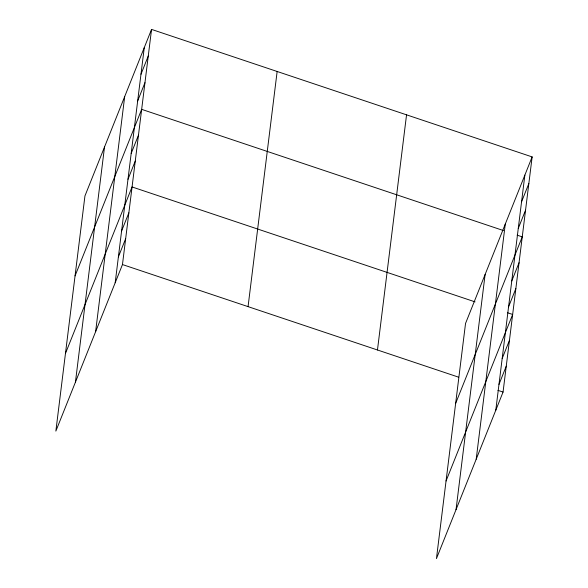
<?xml version="1.0" encoding="UTF-8"?>
<svg xmlns="http://www.w3.org/2000/svg" width="588" height="588" viewBox="0 0 588 588"><rect width="100%" height="100%" fill="white"/><g stroke="black" fill="none" stroke-linecap="round" stroke-linejoin="round"><path stroke-width="0.88" d="M75.433 382.141L104.517 146.985M95.609 331.706L124.693 96.55M115.189 282.755L144.273 47.599M151.55 29.4L84.944 195.936L55.86 431.092L122.466 264.556L151.55 29.4L532.14 156.908L503.056 392.064L436.45 558.6L465.534 323.444L532.14 156.908M248.062 306.635L277.146 71.479M377.467 349.985L406.551 114.829M456.031 509.649L485.115 274.493M476.199 459.213L505.283 224.057M495.78 410.262L524.864 175.106M140.973 74.25L148.257 56.051M137.68 100.901L144.957 82.702M75.051 275.89L141.664 109.353L503.46 230.562M131.183 153.417L138.459 135.218M127.986 179.289L135.262 161.09M65.452 353.491L132.065 186.955L475.06 301.872M121.584 231.018L128.868 212.819M118.386 256.89L125.663 238.684M521.571 201.757L528.847 183.559M518.271 228.409L525.547 210.21M455.641 403.397L522.254 236.861L517.124 235.149M511.773 280.932L519.057 262.733M508.576 306.796L515.852 288.598M446.049 480.999L512.655 314.462L507.532 312.75M502.181 358.533L509.458 340.334M498.977 384.398L506.261 366.199M122.466 264.556L458.633 377.18M497.933 390.351L503.056 392.064"/></g></svg>
